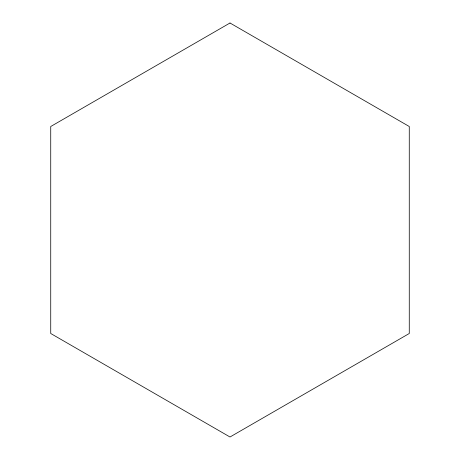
<?xml version="1.0" encoding="UTF-8"?>
<svg xmlns="http://www.w3.org/2000/svg" width="460" height="460" viewBox="0 0 460 460"><rect width="100%" height="100%" fill="white"/><g stroke="black" fill="none" stroke-linecap="round" stroke-linejoin="round"><path stroke-width="0.69" d="M230 23L50.732 126.5L50.732 333.5L230 437L409.268 333.5L409.268 126.5L230 23"/></g></svg>
